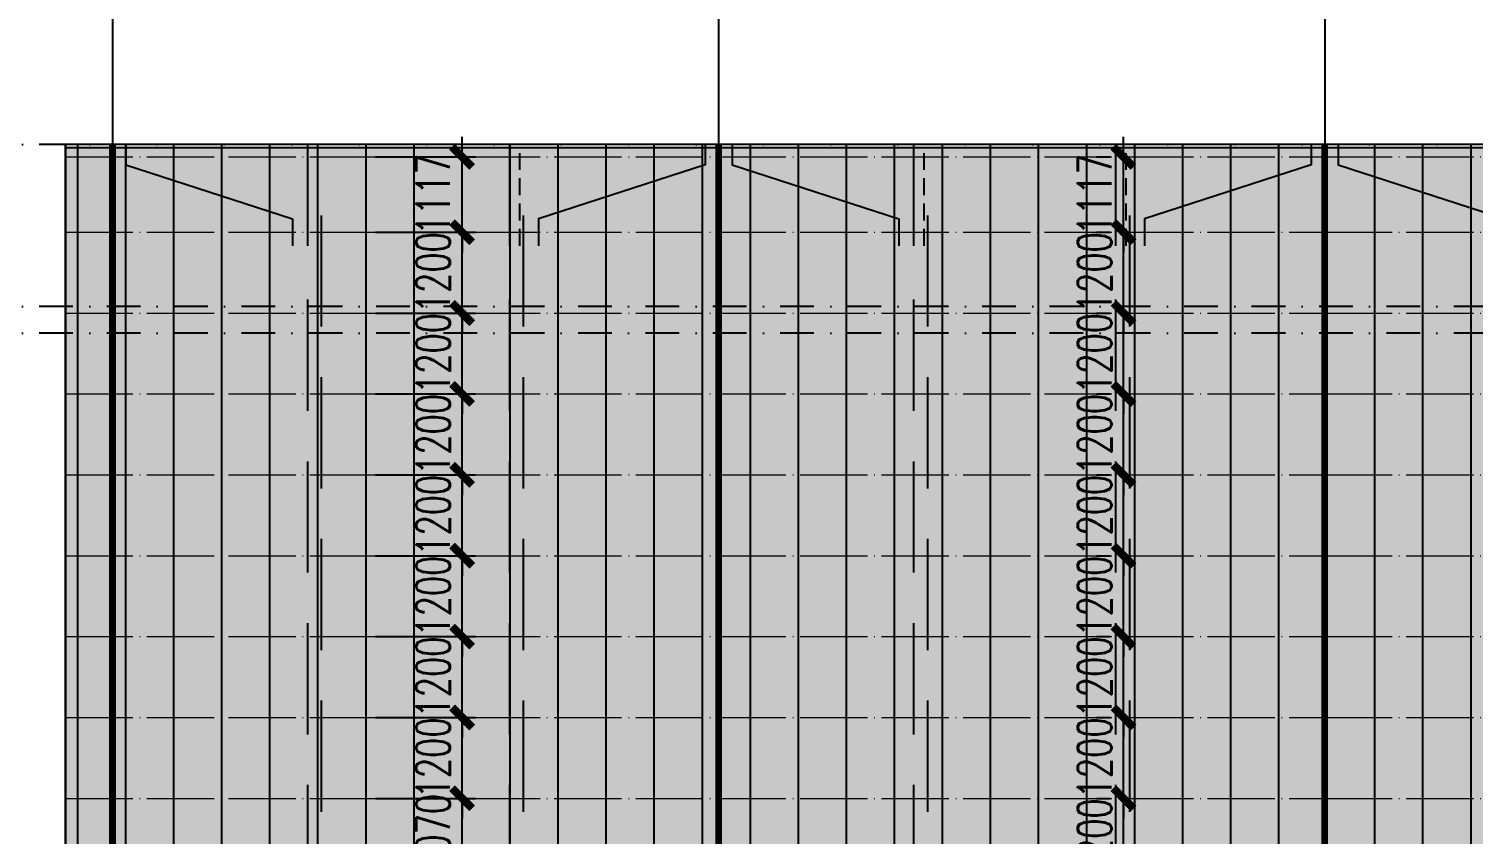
# Model space of a CAD drawing. Extents: x -2072575 to 87763, y -155913 to 742026.
# Drawn here: x -1862943 to -1841498, y 559118 to 571064 of the extents above; entities that cross this region are included whole.
import ezdxf

# ---------------------------------------------------------------- set-up
doc = ezdxf.new("R2010")
doc.units = 0
doc.header["$LTSCALE"] = 1000
for name, pattern in [('CENTER', [2, 1.25, -0.25, 0.25, -0.25]), ('DASHDOT', [1, 0.5, -0.25, 0, -0.25]), ('DASHED', [0.75, 0.5, -0.25]), ('DOT', [0.25, 0, -0.25]), ('DOTE', [2.42, 2, -0.2, 0.02, -0.2])]:
    doc.linetypes.add(name, pattern=pattern)
doc.layers.get('Defpoints').update_dxf_attribs({"color": 210})
for name, color, linetype in [('!ZN1-填充-8', 8, 'Continuous'), ('12圆钢+30钢套管撑杆', 3, 'Continuous'), ('12圆钢斜拉条', 30, 'Continuous'), ('12圆钢直拉条', 22, 'Continuous'), ('3铝板幕墙', 3, 'Continuous'), ('A-AXIS-DOTE', 14, 'DOTE'), ('A-AXIS-DP', 126, 'Continuous'), ('A-LIN-V', 9, 'Continuous'), ('DIM', 173, 'Continuous'), ('DOT', 8, 'DOT'), ('DOTE', 1, 'CENTER'), ('压型钢板', 23, 'Continuous')]:
    doc.layers.add(name, color=color, linetype=linetype)
doc.layers.add('冷弯薄壁C型钢 250x75x20x3.0', color=51, linetype='DOTE', lineweight=0)
doc.layers.add('梁', color=4, linetype='Continuous', lineweight=18)
doc.styles.add('DHTEXT-1', font='romans.shx', dxfattribs={"width": 0.7, "bigfont": 'chinese.shx'})
doc.dimstyles.new('ZN200', dxfattribs={"dimscale": 200, "dimtxt": 2.5, "dimasz": 1.5, "dimexe": 1, "dimexo": 2, "dimgap": 0.9, "dimtad": 1, "dimdec": 0, "dimdsep": 46, "dimtxsty": 'DHTEXT-1', "dimblk": 'ARCHTICK', "dimcen": 2.5, "dimclrd": 173, "dimclre": 173, "dimclrt": 7, "dimazin": 2, "dimtfac": 1, "dimtdec": 0, "dimtix": 1, "dimtmove": 2, "dimatfit": 3, "dimfxl": 0, "dimtolj": 1, "dimtzin": 0, "dimarcsym": 0})

# ---------------------------------------------------------------- blocks, each defined once
blk = doc.blocks.new('20250821111658')
at = {"layer": 'A-AXIS-DOTE'}
blk.add_line((0, 18985.3), (0, -5350), dxfattribs=at)
at = {"layer": 'DOT', "linetype": 'DASHDOT'}
for p, q in [((97423.1, 14500), (-6775, 14500)), ((97423.1, 12100), (-6775, 12100)), ((97423.1, 11700), (-6775, 11700))]:
    blk.add_line(p, q, dxfattribs=at)
at = {"layer": 'DOTE', "ltscale": 180}
for p, q in [((0, 18985.3), (0, -5350)), ((9000, 18985.3), (9000, -5350)), ((18000, 18985.3), (18000, -5350))]:
    blk.add_line(p, q, dxfattribs=at)
blk = doc.blocks.new('20250905090325')
at = {"layer": '!ZN1-填充-8'}
h = blk.add_hatch(dxfattribs=at)
h.set_pattern_fill('ANSI36', color=252, scale=300, style=0)
h.set_pattern_definition([(45, (1851725.13, -554847.57), (252.5697, 926.08891), [1190.625, -238.125, 0, -238.125])])
h.paths.add_polyline_path([(4108, 3130), (4108, 3630), (5508, 3630), (5508, 3130)], flags=0)
h.paths.add_polyline_path([(-700, 0), (13335, 0), (13305, 0), (9407, 0), (9407, 2400), (72500, 2400), (72500, 14450), (-700, 14450)])
h.paths.add_polyline_path([(4108, 3130), (4108, 3630), (5508, 3630), (5508, 3130)], flags=0)
h.paths.add_polyline_path([(4058, 3080), (4058, 3680), (5558, 3680), (5558, 3080)], flags=16)
at = {"layer": '压型钢板', "color": 252, "ltscale": 10}
for p, q in [((-700, 0), (-700, 14500)), ((-515, 0), (-515, 14500)), ((0, 0), (0, 14500)), ((198, 0), (198, 14500)), ((911, 0), (911, 14500)), ((1625, 0), (1625, 14500)), ((2338, 0), (2338, 14500)), ((3051, 0), (3051, 14500)), ((3765, 0), (3765, 14500)), ((4478, 0), (4478, 14500)), ((5192, 0), (5192, 14500)), ((5905, 0), (5905, 14500)), ((6618, 0), (6618, 14500)), ((7332, 0), (7332, 14500)), ((8045, 0), (8045, 14500)), ((8759, 0), (8759, 14500)), ((9472, 2400), (9472, 14500)), ((10185, 2400), (10185, 14500)), ((10899, 2400), (10899, 14500)), ((11612, 2400), (11612, 14500)), ((12326, 2400), (12326, 14500)), ((13039, 2400), (13039, 14500)), ((13752, 2400), (13752, 14500)), ((14466, 2400), (14466, 14500)), ((15179, 2400), (15179, 14500)), ((15892, 2400), (15892, 14500)), ((16606, 2400), (16606, 14500)), ((17319, 2400), (17319, 14500)), ((18033, 2400), (18033, 14500)), ((18746, 2400), (18746, 14500)), ((19459, 2400), (19459, 14500)), ((20173, 2400), (20173, 14500))]:
    blk.add_line(p, q, dxfattribs=at)
blk = doc.blocks.new('_ArchTick')
at = {"color": 0, "linetype": 'ByBlock', "const_width": 0.4}
blk.add_lwpolyline([(-0.5, -0.5), (0.5, 0.5)], dxfattribs=at)
blk = doc.blocks.new('*D3365')
at = {"layer": 'Defpoints', "color": 0, "ltscale": 10, "transparency": 16777216}
for p in [(-1858194, 569165, 0), (-1856510, 569165), (-1858194, 568048)]:
    blk.add_point(p, dxfattribs=at)
at = {"layer": 'DIM', "color": 173, "linetype": 'ByBlock', "lineweight": -2, "ltscale": 10, "transparency": 16777216}
for p, q in [((-1856510, 569165), (-1856510, 569465)), ((-1857794, 569165), (-1856310, 569165)), ((-1856510, 568048), (-1856510, 569165)), ((-1857794, 568048), (-1856310, 568048)), ((-1856510, 568048), (-1856510, 567748))]:
    blk.add_line(p, q, dxfattribs=at)
at = {"layer": 'DIM', "color": 173, "lineweight": -2, "ltscale": 10, "transparency": 16777216, "xscale": 300, "yscale": 300, "zscale": 300}
for p, rotation in [((-1856510, 569165), 270), ((-1856510, 568048), 90)]:
    blk.add_blockref('_ArchTick', p, dxfattribs=dict(at, rotation=rotation))
at = {"layer": 'DIM', "color": 7, "ltscale": 10, "transparency": 16777216, "insert": (-1856940, 568606), "char_height": 500, "attachment_point": 5, "rotation": 90, "style": 'DHTEXT-1'}
blk.add_mtext('\\A1;1117', dxfattribs=at)
blk = doc.blocks.new('*D3366')
at = {"layer": 'Defpoints', "color": 0, "ltscale": 10, "transparency": 16777216}
for p in [(-1858194, 568048), (-1856510, 568048), (-1858194, 566848)]:
    blk.add_point(p, dxfattribs=at)
at = {"layer": 'DIM', "color": 173, "linetype": 'ByBlock', "lineweight": -2, "ltscale": 10, "transparency": 16777216}
for p, q in [((-1856510, 568048), (-1856510, 568348)), ((-1857794, 568048), (-1856310, 568048)), ((-1856510, 566848), (-1856510, 568048)), ((-1857794, 566848), (-1856310, 566848)), ((-1856510, 566848), (-1856510, 566548))]:
    blk.add_line(p, q, dxfattribs=at)
at = {"layer": 'DIM', "color": 173, "lineweight": -2, "ltscale": 10, "transparency": 16777216, "xscale": 300, "yscale": 300, "zscale": 300}
for p, rotation in [((-1856510, 568048), 270), ((-1856510, 566848), 90)]:
    blk.add_blockref('_ArchTick', p, dxfattribs=dict(at, rotation=rotation))
at = {"layer": 'DIM', "color": 7, "ltscale": 10, "transparency": 16777216, "insert": (-1856940, 567448), "char_height": 500, "attachment_point": 5, "rotation": 90, "style": 'DHTEXT-1'}
blk.add_mtext('\\A1;1200', dxfattribs=at)
blk = doc.blocks.new('*D3367')
at = {"layer": 'Defpoints', "color": 0, "ltscale": 10, "transparency": 16777216}
for p in [(-1858194, 566848), (-1856510, 566848), (-1858194, 565648)]:
    blk.add_point(p, dxfattribs=at)
at = {"layer": 'DIM', "color": 173, "linetype": 'ByBlock', "lineweight": -2, "ltscale": 10, "transparency": 16777216}
for p, q in [((-1856510, 566848), (-1856510, 567148)), ((-1857794, 566848), (-1856310, 566848)), ((-1856510, 565648), (-1856510, 566848)), ((-1857794, 565648), (-1856310, 565648)), ((-1856510, 565648), (-1856510, 565348))]:
    blk.add_line(p, q, dxfattribs=at)
at = {"layer": 'DIM', "color": 173, "lineweight": -2, "ltscale": 10, "transparency": 16777216, "xscale": 300, "yscale": 300, "zscale": 300}
for p, rotation in [((-1856510, 566848), 270), ((-1856510, 565648), 90)]:
    blk.add_blockref('_ArchTick', p, dxfattribs=dict(at, rotation=rotation))
at = {"layer": 'DIM', "color": 7, "ltscale": 10, "transparency": 16777216, "insert": (-1856940, 566248), "char_height": 500, "attachment_point": 5, "rotation": 90, "style": 'DHTEXT-1'}
blk.add_mtext('\\A1;1200', dxfattribs=at)
blk = doc.blocks.new('*D3368')
at = {"layer": 'Defpoints', "color": 0, "ltscale": 10, "transparency": 16777216}
for p in [(-1858194, 565648), (-1856510, 565648), (-1858194, 564448)]:
    blk.add_point(p, dxfattribs=at)
at = {"layer": 'DIM', "color": 173, "linetype": 'ByBlock', "lineweight": -2, "ltscale": 10, "transparency": 16777216}
for p, q in [((-1856510, 565648), (-1856510, 565948)), ((-1857794, 565648), (-1856310, 565648)), ((-1856510, 564448), (-1856510, 565648)), ((-1857794, 564448), (-1856310, 564448)), ((-1856510, 564448), (-1856510, 564148))]:
    blk.add_line(p, q, dxfattribs=at)
at = {"layer": 'DIM', "color": 173, "lineweight": -2, "ltscale": 10, "transparency": 16777216, "xscale": 300, "yscale": 300, "zscale": 300}
for p, rotation in [((-1856510, 565648), 270), ((-1856510, 564448), 90)]:
    blk.add_blockref('_ArchTick', p, dxfattribs=dict(at, rotation=rotation))
at = {"layer": 'DIM', "color": 7, "ltscale": 10, "transparency": 16777216, "insert": (-1856940, 565048), "char_height": 500, "attachment_point": 5, "rotation": 90, "style": 'DHTEXT-1'}
blk.add_mtext('\\A1;1200', dxfattribs=at)
blk = doc.blocks.new('*D3369')
at = {"layer": 'Defpoints', "color": 0, "ltscale": 10, "transparency": 16777216}
for p in [(-1858194, 564448), (-1856510, 564448), (-1858194, 563248)]:
    blk.add_point(p, dxfattribs=at)
at = {"layer": 'DIM', "color": 173, "linetype": 'ByBlock', "lineweight": -2, "ltscale": 10, "transparency": 16777216}
for p, q in [((-1856510, 564448), (-1856510, 564748)), ((-1857794, 564448), (-1856310, 564448)), ((-1856510, 563248), (-1856510, 564448)), ((-1857794, 563248), (-1856310, 563248)), ((-1856510, 563248), (-1856510, 562948))]:
    blk.add_line(p, q, dxfattribs=at)
at = {"layer": 'DIM', "color": 173, "lineweight": -2, "ltscale": 10, "transparency": 16777216, "xscale": 300, "yscale": 300, "zscale": 300}
for p, rotation in [((-1856510, 564448), 270), ((-1856510, 563248), 90)]:
    blk.add_blockref('_ArchTick', p, dxfattribs=dict(at, rotation=rotation))
at = {"layer": 'DIM', "color": 7, "ltscale": 10, "transparency": 16777216, "insert": (-1856940, 563848), "char_height": 500, "attachment_point": 5, "rotation": 90, "style": 'DHTEXT-1'}
blk.add_mtext('\\A1;1200', dxfattribs=at)
blk = doc.blocks.new('*D3370')
at = {"layer": 'Defpoints', "color": 0, "ltscale": 10, "transparency": 16777216}
for p in [(-1858194, 563248), (-1856510, 563248), (-1858194, 562048)]:
    blk.add_point(p, dxfattribs=at)
at = {"layer": 'DIM', "color": 173, "linetype": 'ByBlock', "lineweight": -2, "ltscale": 10, "transparency": 16777216}
for p, q in [((-1856510, 563248), (-1856510, 563548)), ((-1857794, 563248), (-1856310, 563248)), ((-1856510, 562048), (-1856510, 563248)), ((-1857794, 562048), (-1856310, 562048)), ((-1856510, 562048), (-1856510, 561748))]:
    blk.add_line(p, q, dxfattribs=at)
at = {"layer": 'DIM', "color": 173, "lineweight": -2, "ltscale": 10, "transparency": 16777216, "xscale": 300, "yscale": 300, "zscale": 300}
for p, rotation in [((-1856510, 563248), 270), ((-1856510, 562048), 90)]:
    blk.add_blockref('_ArchTick', p, dxfattribs=dict(at, rotation=rotation))
at = {"layer": 'DIM', "color": 7, "ltscale": 10, "transparency": 16777216, "insert": (-1856940, 562648), "char_height": 500, "attachment_point": 5, "rotation": 90, "style": 'DHTEXT-1'}
blk.add_mtext('\\A1;1200', dxfattribs=at)
blk = doc.blocks.new('*D3371')
at = {"layer": 'Defpoints', "color": 0, "ltscale": 10, "transparency": 16777216}
for p in [(-1858194, 562048), (-1856510, 562048), (-1858194, 560848)]:
    blk.add_point(p, dxfattribs=at)
at = {"layer": 'DIM', "color": 173, "linetype": 'ByBlock', "lineweight": -2, "ltscale": 10, "transparency": 16777216}
for p, q in [((-1856510, 562048), (-1856510, 562348)), ((-1857794, 562048), (-1856310, 562048)), ((-1856510, 560848), (-1856510, 562048)), ((-1857794, 560848), (-1856310, 560848)), ((-1856510, 560848), (-1856510, 560548))]:
    blk.add_line(p, q, dxfattribs=at)
at = {"layer": 'DIM', "color": 173, "lineweight": -2, "ltscale": 10, "transparency": 16777216, "xscale": 300, "yscale": 300, "zscale": 300}
for p, rotation in [((-1856510, 562048), 270), ((-1856510, 560848), 90)]:
    blk.add_blockref('_ArchTick', p, dxfattribs=dict(at, rotation=rotation))
at = {"layer": 'DIM', "color": 7, "ltscale": 10, "transparency": 16777216, "insert": (-1856940, 561448), "char_height": 500, "attachment_point": 5, "rotation": 90, "style": 'DHTEXT-1'}
blk.add_mtext('\\A1;1200', dxfattribs=at)
blk = doc.blocks.new('*D3372')
at = {"layer": 'Defpoints', "color": 0, "ltscale": 10, "transparency": 16777216}
for p in [(-1858194, 560848), (-1856510, 560848), (-1858194, 559648)]:
    blk.add_point(p, dxfattribs=at)
at = {"layer": 'DIM', "color": 173, "linetype": 'ByBlock', "lineweight": -2, "ltscale": 10, "transparency": 16777216}
for p, q in [((-1856510, 560848), (-1856510, 561148)), ((-1857794, 560848), (-1856310, 560848)), ((-1856510, 559648), (-1856510, 560848)), ((-1857794, 559648), (-1856310, 559648)), ((-1856510, 559648), (-1856510, 559348))]:
    blk.add_line(p, q, dxfattribs=at)
at = {"layer": 'DIM', "color": 173, "lineweight": -2, "ltscale": 10, "transparency": 16777216, "xscale": 300, "yscale": 300, "zscale": 300}
for p, rotation in [((-1856510, 560848), 270), ((-1856510, 559648), 90)]:
    blk.add_blockref('_ArchTick', p, dxfattribs=dict(at, rotation=rotation))
at = {"layer": 'DIM', "color": 7, "ltscale": 10, "transparency": 16777216, "insert": (-1856940, 560248), "char_height": 500, "attachment_point": 5, "rotation": 90, "style": 'DHTEXT-1'}
blk.add_mtext('\\A1;1200', dxfattribs=at)
blk = doc.blocks.new('*D3373')
at = {"layer": 'Defpoints', "color": 0, "ltscale": 10, "transparency": 16777216}
for p in [(-1858194, 559648), (-1856510, 559648), (-1858194, 558578)]:
    blk.add_point(p, dxfattribs=at)
at = {"layer": 'DIM', "color": 173, "linetype": 'ByBlock', "lineweight": -2, "ltscale": 10, "transparency": 16777216}
for p, q in [((-1856510, 559648), (-1856510, 559948)), ((-1857794, 559648), (-1856310, 559648)), ((-1856510, 558578), (-1856510, 559648)), ((-1857794, 558578), (-1856310, 558578)), ((-1856510, 558578), (-1856510, 558278))]:
    blk.add_line(p, q, dxfattribs=at)
at = {"layer": 'DIM', "color": 173, "lineweight": -2, "ltscale": 10, "transparency": 16777216, "xscale": 300, "yscale": 300, "zscale": 300}
for p, rotation in [((-1856510, 559648), 270), ((-1856510, 558578), 90)]:
    blk.add_blockref('_ArchTick', p, dxfattribs=dict(at, rotation=rotation))
at = {"layer": 'DIM', "color": 7, "ltscale": 10, "transparency": 16777216, "insert": (-1856940, 559113), "char_height": 500, "attachment_point": 5, "rotation": 90, "style": 'DHTEXT-1'}
blk.add_mtext('\\A1;1070', dxfattribs=at)
blk = doc.blocks.new('*D3380')
at = {"layer": 'Defpoints', "color": 0, "ltscale": 10, "transparency": 16777216}
for p in [(-1846689, 569165, 0), (-1846689, 569165), (-1846689, 568048)]:
    blk.add_point(p, dxfattribs=at)
at = {"layer": 'DIM', "color": 173, "linetype": 'ByBlock', "lineweight": -2, "ltscale": 10, "transparency": 16777216}
for p, q in [((-1846689, 569165), (-1846689, 569465)), ((-1847089, 569165), (-1846889, 569165)), ((-1846689, 568048), (-1846689, 569165)), ((-1847089, 568048), (-1846889, 568048)), ((-1846689, 568048), (-1846689, 567748))]:
    blk.add_line(p, q, dxfattribs=at)
at = {"layer": 'DIM', "color": 173, "lineweight": -2, "ltscale": 10, "transparency": 16777216, "xscale": 300, "yscale": 300, "zscale": 300}
for p, rotation in [((-1846689, 569165), 270), ((-1846689, 568048), 90)]:
    blk.add_blockref('_ArchTick', p, dxfattribs=dict(at, rotation=rotation))
at = {"layer": 'DIM', "color": 7, "ltscale": 10, "transparency": 16777216, "insert": (-1847119, 568606), "char_height": 500, "attachment_point": 5, "rotation": 90, "style": 'DHTEXT-1'}
blk.add_mtext('\\A1;1117', dxfattribs=at)
blk = doc.blocks.new('*D3381')
at = {"layer": 'Defpoints', "color": 0, "ltscale": 10, "transparency": 16777216}
for p in [(-1846689, 568048), (-1846689, 568048), (-1846689, 566848)]:
    blk.add_point(p, dxfattribs=at)
at = {"layer": 'DIM', "color": 173, "linetype": 'ByBlock', "lineweight": -2, "ltscale": 10, "transparency": 16777216}
for p, q in [((-1846689, 568048), (-1846689, 568348)), ((-1847089, 568048), (-1846889, 568048)), ((-1846689, 566848), (-1846689, 568048)), ((-1847089, 566848), (-1846889, 566848)), ((-1846689, 566848), (-1846689, 566548))]:
    blk.add_line(p, q, dxfattribs=at)
at = {"layer": 'DIM', "color": 173, "lineweight": -2, "ltscale": 10, "transparency": 16777216, "xscale": 300, "yscale": 300, "zscale": 300}
for p, rotation in [((-1846689, 568048), 270), ((-1846689, 566848), 90)]:
    blk.add_blockref('_ArchTick', p, dxfattribs=dict(at, rotation=rotation))
at = {"layer": 'DIM', "color": 7, "ltscale": 10, "transparency": 16777216, "insert": (-1847119, 567448), "char_height": 500, "attachment_point": 5, "rotation": 90, "style": 'DHTEXT-1'}
blk.add_mtext('\\A1;1200', dxfattribs=at)
blk = doc.blocks.new('*D3382')
at = {"layer": 'Defpoints', "color": 0, "ltscale": 10, "transparency": 16777216}
for p in [(-1846689, 566848), (-1846689, 566848), (-1846689, 565648)]:
    blk.add_point(p, dxfattribs=at)
at = {"layer": 'DIM', "color": 173, "linetype": 'ByBlock', "lineweight": -2, "ltscale": 10, "transparency": 16777216}
for p, q in [((-1846689, 566848), (-1846689, 567148)), ((-1847089, 566848), (-1846889, 566848)), ((-1846689, 565648), (-1846689, 566848)), ((-1847089, 565648), (-1846889, 565648)), ((-1846689, 565648), (-1846689, 565348))]:
    blk.add_line(p, q, dxfattribs=at)
at = {"layer": 'DIM', "color": 173, "lineweight": -2, "ltscale": 10, "transparency": 16777216, "xscale": 300, "yscale": 300, "zscale": 300}
for p, rotation in [((-1846689, 566848), 270), ((-1846689, 565648), 90)]:
    blk.add_blockref('_ArchTick', p, dxfattribs=dict(at, rotation=rotation))
at = {"layer": 'DIM', "color": 7, "ltscale": 10, "transparency": 16777216, "insert": (-1847119, 566248), "char_height": 500, "attachment_point": 5, "rotation": 90, "style": 'DHTEXT-1'}
blk.add_mtext('\\A1;1200', dxfattribs=at)
blk = doc.blocks.new('*D3383')
at = {"layer": 'Defpoints', "color": 0, "ltscale": 10, "transparency": 16777216}
for p in [(-1846689, 565648), (-1846689, 565648), (-1846689, 564448)]:
    blk.add_point(p, dxfattribs=at)
at = {"layer": 'DIM', "color": 173, "linetype": 'ByBlock', "lineweight": -2, "ltscale": 10, "transparency": 16777216}
for p, q in [((-1846689, 565648), (-1846689, 565948)), ((-1847089, 565648), (-1846889, 565648)), ((-1846689, 564448), (-1846689, 565648)), ((-1847089, 564448), (-1846889, 564448)), ((-1846689, 564448), (-1846689, 564148))]:
    blk.add_line(p, q, dxfattribs=at)
at = {"layer": 'DIM', "color": 173, "lineweight": -2, "ltscale": 10, "transparency": 16777216, "xscale": 300, "yscale": 300, "zscale": 300}
for p, rotation in [((-1846689, 565648), 270), ((-1846689, 564448), 90)]:
    blk.add_blockref('_ArchTick', p, dxfattribs=dict(at, rotation=rotation))
at = {"layer": 'DIM', "color": 7, "ltscale": 10, "transparency": 16777216, "insert": (-1847119, 565048), "char_height": 500, "attachment_point": 5, "rotation": 90, "style": 'DHTEXT-1'}
blk.add_mtext('\\A1;1200', dxfattribs=at)
blk = doc.blocks.new('*D3384')
at = {"layer": 'Defpoints', "color": 0, "ltscale": 10, "transparency": 16777216}
for p in [(-1846689, 564448), (-1846689, 564448), (-1846689, 563248)]:
    blk.add_point(p, dxfattribs=at)
at = {"layer": 'DIM', "color": 173, "linetype": 'ByBlock', "lineweight": -2, "ltscale": 10, "transparency": 16777216}
for p, q in [((-1846689, 564448), (-1846689, 564748)), ((-1847089, 564448), (-1846889, 564448)), ((-1846689, 563248), (-1846689, 564448)), ((-1847089, 563248), (-1846889, 563248)), ((-1846689, 563248), (-1846689, 562948))]:
    blk.add_line(p, q, dxfattribs=at)
at = {"layer": 'DIM', "color": 173, "lineweight": -2, "ltscale": 10, "transparency": 16777216, "xscale": 300, "yscale": 300, "zscale": 300}
for p, rotation in [((-1846689, 564448), 270), ((-1846689, 563248), 90)]:
    blk.add_blockref('_ArchTick', p, dxfattribs=dict(at, rotation=rotation))
at = {"layer": 'DIM', "color": 7, "ltscale": 10, "transparency": 16777216, "insert": (-1847119, 563848), "char_height": 500, "attachment_point": 5, "rotation": 90, "style": 'DHTEXT-1'}
blk.add_mtext('\\A1;1200', dxfattribs=at)
blk = doc.blocks.new('*D3385')
at = {"layer": 'Defpoints', "color": 0, "ltscale": 10, "transparency": 16777216}
for p in [(-1846689, 563248), (-1846689, 563248), (-1846689, 562048)]:
    blk.add_point(p, dxfattribs=at)
at = {"layer": 'DIM', "color": 173, "linetype": 'ByBlock', "lineweight": -2, "ltscale": 10, "transparency": 16777216}
for p, q in [((-1846689, 563248), (-1846689, 563548)), ((-1847089, 563248), (-1846889, 563248)), ((-1846689, 562048), (-1846689, 563248)), ((-1847089, 562048), (-1846889, 562048)), ((-1846689, 562048), (-1846689, 561748))]:
    blk.add_line(p, q, dxfattribs=at)
at = {"layer": 'DIM', "color": 173, "lineweight": -2, "ltscale": 10, "transparency": 16777216, "xscale": 300, "yscale": 300, "zscale": 300}
for p, rotation in [((-1846689, 563248), 270), ((-1846689, 562048), 90)]:
    blk.add_blockref('_ArchTick', p, dxfattribs=dict(at, rotation=rotation))
at = {"layer": 'DIM', "color": 7, "ltscale": 10, "transparency": 16777216, "insert": (-1847119, 562648), "char_height": 500, "attachment_point": 5, "rotation": 90, "style": 'DHTEXT-1'}
blk.add_mtext('\\A1;1200', dxfattribs=at)
blk = doc.blocks.new('*D3386')
at = {"layer": 'Defpoints', "color": 0, "ltscale": 10, "transparency": 16777216}
for p in [(-1846689, 562048), (-1846689, 562048), (-1846689, 560848)]:
    blk.add_point(p, dxfattribs=at)
at = {"layer": 'DIM', "color": 173, "linetype": 'ByBlock', "lineweight": -2, "ltscale": 10, "transparency": 16777216}
for p, q in [((-1846689, 562048), (-1846689, 562348)), ((-1847089, 562048), (-1846889, 562048)), ((-1846689, 560848), (-1846689, 562048)), ((-1847089, 560848), (-1846889, 560848)), ((-1846689, 560848), (-1846689, 560548))]:
    blk.add_line(p, q, dxfattribs=at)
at = {"layer": 'DIM', "color": 173, "lineweight": -2, "ltscale": 10, "transparency": 16777216, "xscale": 300, "yscale": 300, "zscale": 300}
for p, rotation in [((-1846689, 562048), 270), ((-1846689, 560848), 90)]:
    blk.add_blockref('_ArchTick', p, dxfattribs=dict(at, rotation=rotation))
at = {"layer": 'DIM', "color": 7, "ltscale": 10, "transparency": 16777216, "insert": (-1847119, 561448), "char_height": 500, "attachment_point": 5, "rotation": 90, "style": 'DHTEXT-1'}
blk.add_mtext('\\A1;1200', dxfattribs=at)
blk = doc.blocks.new('*D3387')
at = {"layer": 'Defpoints', "color": 0, "ltscale": 10, "transparency": 16777216}
for p in [(-1846689, 560848), (-1846689, 560848), (-1846689, 559648)]:
    blk.add_point(p, dxfattribs=at)
at = {"layer": 'DIM', "color": 173, "linetype": 'ByBlock', "lineweight": -2, "ltscale": 10, "transparency": 16777216}
for p, q in [((-1846689, 560848), (-1846689, 561148)), ((-1847089, 560848), (-1846889, 560848)), ((-1846689, 559648), (-1846689, 560848)), ((-1847089, 559648), (-1846889, 559648)), ((-1846689, 559648), (-1846689, 559348))]:
    blk.add_line(p, q, dxfattribs=at)
at = {"layer": 'DIM', "color": 173, "lineweight": -2, "ltscale": 10, "transparency": 16777216, "xscale": 300, "yscale": 300, "zscale": 300}
for p, rotation in [((-1846689, 560848), 270), ((-1846689, 559648), 90)]:
    blk.add_blockref('_ArchTick', p, dxfattribs=dict(at, rotation=rotation))
at = {"layer": 'DIM', "color": 7, "ltscale": 10, "transparency": 16777216, "insert": (-1847119, 560248), "char_height": 500, "attachment_point": 5, "rotation": 90, "style": 'DHTEXT-1'}
blk.add_mtext('\\A1;1200', dxfattribs=at)
blk = doc.blocks.new('*D3388')
at = {"layer": 'Defpoints', "color": 0, "ltscale": 10, "transparency": 16777216}
for p in [(-1846689, 559648), (-1846689, 559648), (-1846689, 558448)]:
    blk.add_point(p, dxfattribs=at)
at = {"layer": 'DIM', "color": 173, "linetype": 'ByBlock', "lineweight": -2, "ltscale": 10, "transparency": 16777216}
for p, q in [((-1846689, 559648), (-1846689, 559948)), ((-1847089, 559648), (-1846889, 559648)), ((-1846689, 558448), (-1846689, 559648)), ((-1847089, 558448), (-1846889, 558448)), ((-1846689, 558448), (-1846689, 558148))]:
    blk.add_line(p, q, dxfattribs=at)
at = {"layer": 'DIM', "color": 173, "lineweight": -2, "ltscale": 10, "transparency": 16777216, "xscale": 300, "yscale": 300, "zscale": 300}
for p, rotation in [((-1846689, 559648), 270), ((-1846689, 558448), 90)]:
    blk.add_blockref('_ArchTick', p, dxfattribs=dict(at, rotation=rotation))
at = {"layer": 'DIM', "color": 7, "ltscale": 10, "transparency": 16777216, "insert": (-1847119, 559048), "char_height": 500, "attachment_point": 5, "rotation": 90, "style": 'DHTEXT-1'}
blk.add_mtext('\\A1;1200', dxfattribs=at)

msp = doc.modelspace()

# ---------------------------------------------------------------- linework, layer by layer
at = {"layer": 'A-AXIS-DOTE'}
for p, q in [((-1861701.3, 569347.6), (-1861701.3, 554547.6)), ((-1852701.3, 569347.6), (-1852701.3, 554547.6)), ((-1843701.3, 569347.6), (-1843701.3, 556047.6))]:
    msp.add_line(p, q, dxfattribs=at)
at = {"layer": 'A-LIN-V'}
for p, q in [((-1862401.3, 569347.6), (-1862401.3, 554547.6)), ((-1771001.3, 569347.6), (-1862401.3, 569347.6)), ((-1789201.3, 569297.6), (-1862401.3, 569297.6))]:
    msp.add_line(p, q, dxfattribs=at)

# ---------------------------------------------------------------- block references
at = {"layer": 'A-AXIS-DP', "ltscale": 2800}
msp.add_blockref('20250821111658', (-1861701.3, 554847.6), dxfattribs=at)

# ---------------------------------------------------------------- next in the draw order: block references
at = {"layer": '3铝板幕墙', "ltscale": 1000}
msp.add_blockref('20250905090325', (-1861701.3, 554847.6), dxfattribs=at)

# ---------------------------------------------------------------- next in the draw order: linework, layer by layer
at = {"layer": '12圆钢+30钢套管撑杆', "color": 3}
for p, q in [((-1858801.3, 567847.6), (-1858801.3, 569347.6)), ((-1855801.3, 567847.6), (-1855801.3, 569347.6)), ((-1849801.3, 567847.6), (-1849801.3, 569347.6)), ((-1846801.3, 567847.6), (-1846801.3, 569347.6))]:
    msp.add_line(p, q, dxfattribs=at)
at = {"layer": '12圆钢+30钢套管撑杆', "color": 3, "linetype": 'DASHED', "ltscale": 0.5}
for p, q in [((-1858651.3, 567847.6), (-1858651.3, 569347.6)), ((-1855651.3, 567847.6), (-1855651.3, 569347.6)), ((-1849651.3, 567847.6), (-1849651.3, 569347.6)), ((-1846651.3, 567847.6), (-1846651.3, 569347.6))]:
    msp.add_line(p, q, dxfattribs=at)
at = {"layer": '12圆钢斜拉条', "ltscale": 1000}
for points in [[(-1861501.3, 569347.6), (-1861501.3, 569047.6), (-1859026.3, 568247.6), (-1859026.3, 567847.6)], [(-1852901.3, 569347.6), (-1852901.3, 569047.6), (-1855376.3, 568247.6), (-1855376.3, 567847.6)], [(-1852501.3, 569347.6), (-1852501.3, 569047.6), (-1850026.3, 568247.6), (-1850026.3, 567847.6)], [(-1843901.3, 569347.6), (-1843901.3, 569047.6), (-1846376.3, 568247.6), (-1846376.3, 567847.6)], [(-1843501.3, 569347.6), (-1843501.3, 569047.6), (-1841026.3, 568247.6), (-1841026.3, 567847.6)]]:
    msp.add_lwpolyline(points, dxfattribs=at)
at = {"layer": '12圆钢直拉条', "ltscale": 1000}
for p, q in [((-1858601.3, 568297.6), (-1858601.3, 566647.6)), ((-1855601.3, 568297.6), (-1855601.3, 566647.6)), ((-1849601.3, 568297.6), (-1849601.3, 566647.6)), ((-1846601.3, 568297.6), (-1846601.3, 566647.6)), ((-1858801.3, 565397.6), (-1858801.3, 567047.6)), ((-1855801.3, 565397.6), (-1855801.3, 567047.6)), ((-1849801.3, 565397.6), (-1849801.3, 567047.6)), ((-1846801.3, 565397.6), (-1846801.3, 567047.6)), ((-1858601.3, 565897.6), (-1858601.3, 564247.6)), ((-1855601.3, 565897.6), (-1855601.3, 564247.6)), ((-1849601.3, 565897.6), (-1849601.3, 564247.6)), ((-1846601.3, 565897.6), (-1846601.3, 564247.6)), ((-1858801.3, 562997.6), (-1858801.3, 564647.6)), ((-1855801.3, 562997.6), (-1855801.3, 564647.6)), ((-1849801.3, 562997.6), (-1849801.3, 564647.6)), ((-1846801.3, 562997.6), (-1846801.3, 564647.6)), ((-1858601.3, 563497.6), (-1858601.3, 561847.6)), ((-1855601.3, 563497.6), (-1855601.3, 561847.6)), ((-1849601.3, 563497.6), (-1849601.3, 561847.6)), ((-1846601.3, 563497.6), (-1846601.3, 561847.6)), ((-1858801.3, 560597.6), (-1858801.3, 562247.6)), ((-1855801.3, 560597.6), (-1855801.3, 562247.6)), ((-1849801.3, 560597.6), (-1849801.3, 562247.6)), ((-1846801.3, 560597.6), (-1846801.3, 562247.6)), ((-1858601.3, 561097.6), (-1858601.3, 559447.6)), ((-1855601.3, 561097.6), (-1855601.3, 559447.6)), ((-1849601.3, 561097.6), (-1849601.3, 559447.6)), ((-1846601.3, 561097.6), (-1846601.3, 559447.6)), ((-1858801.3, 558197.6), (-1858801.3, 559847.6)), ((-1855801.3, 558197.6), (-1855801.3, 559847.6)), ((-1849801.3, 558197.6), (-1849801.3, 559847.6)), ((-1846801.3, 558197.6), (-1846801.3, 559847.6))]:
    msp.add_line(p, q, dxfattribs=at)
at = {"layer": '冷弯薄壁C型钢 250x75x20x3.0', "ltscale": 0.5}
for p, q in [((-1862401.3, 569164.7, 0), (-1852701.3, 569164.7, 0)), ((-1852701.3, 569164.7, 0), (-1843701.3, 569164.7, 0)), ((-1843701.3, 569164.7, 0), (-1834701.3, 569164.7, 0)), ((-1862401.3, 568047.6), (-1852701.3, 568047.6)), ((-1852701.3, 568047.6), (-1843701.3, 568047.6)), ((-1843701.3, 568047.6), (-1834701.3, 568047.6)), ((-1862401.3, 566847.6), (-1852701.3, 566847.6)), ((-1852701.3, 566847.6), (-1843701.3, 566847.6)), ((-1843701.3, 566847.6), (-1834701.3, 566847.6)), ((-1862401.3, 565647.6), (-1852701.3, 565647.6)), ((-1852701.3, 565647.6), (-1843701.3, 565647.6)), ((-1843701.3, 565647.6), (-1834701.3, 565647.6)), ((-1862401.3, 564447.6), (-1852701.3, 564447.6)), ((-1852701.3, 564447.6), (-1843701.3, 564447.6)), ((-1843701.3, 564447.6), (-1834701.3, 564447.6)), ((-1862401.3, 563247.6), (-1852701.3, 563247.6)), ((-1852701.3, 563247.6), (-1843701.3, 563247.6)), ((-1843701.3, 563247.6), (-1834701.3, 563247.6)), ((-1862401.3, 562047.6), (-1852701.3, 562047.6)), ((-1852701.3, 562047.6), (-1843701.3, 562047.6)), ((-1843701.3, 562047.6), (-1834701.3, 562047.6)), ((-1862401.3, 560847.6), (-1852701.3, 560847.6)), ((-1852701.3, 560847.6), (-1843701.3, 560847.6)), ((-1843701.3, 560847.6), (-1834701.3, 560847.6)), ((-1862401.3, 559647.6), (-1852701.3, 559647.6)), ((-1852701.3, 559647.6), (-1843701.3, 559647.6)), ((-1843701.3, 559647.6), (-1834701.3, 559647.6))]:
    msp.add_line(p, q, dxfattribs=at)
at = {"layer": '梁', "ltscale": 10, "const_width": 100}
for points in [[(-1861701.3, 569347.6), (-1861701.3, 554547.6)], [(-1852701.3, 569347.6), (-1852701.3, 554547.6)], [(-1843701.3, 569347.6), (-1843701.3, 554547.6)]]:
    msp.add_lwpolyline(points, dxfattribs=at)

# ---------------------------------------------------------------- next in the draw order: dimensions: what is measured, and where the dimension line sits
at = {"layer": 'DIM', "ltscale": 10}
for base, p1, p2, picture, middle in [((-1856509.6, 569164.7), (-1858194, 568047.6), (-1858194, 569164.7, 0), '*D3365', (-1856939.6, 568606.1)), ((-1846688.5, 569164.7), (-1846688.5, 568047.6), (-1846688.5, 569164.7, 0), '*D3380', (-1847118.5, 568606.1)), ((-1856509.6, 568047.6), (-1858194, 566847.6), (-1858194, 568047.6), '*D3366', (-1856939.6, 567447.6)), ((-1846688.5, 568047.6), (-1846688.5, 566847.6), (-1846688.5, 568047.6), '*D3381', (-1847118.5, 567447.6)), ((-1856509.6, 566847.6), (-1858194, 565647.6), (-1858194, 566847.6), '*D3367', (-1856939.6, 566247.6)), ((-1846688.5, 566847.6), (-1846688.5, 565647.6), (-1846688.5, 566847.6), '*D3382', (-1847118.5, 566247.6)), ((-1856509.6, 565647.6), (-1858194, 564447.6), (-1858194, 565647.6), '*D3368', (-1856939.6, 565047.6)), ((-1846688.5, 565647.6), (-1846688.5, 564447.6), (-1846688.5, 565647.6), '*D3383', (-1847118.5, 565047.6)), ((-1856509.6, 564447.6), (-1858194, 563247.6), (-1858194, 564447.6), '*D3369', (-1856939.6, 563847.6)), ((-1846688.5, 564447.6), (-1846688.5, 563247.6), (-1846688.5, 564447.6), '*D3384', (-1847118.5, 563847.6)), ((-1856509.6, 563247.6), (-1858194, 562047.6), (-1858194, 563247.6), '*D3370', (-1856939.6, 562647.6)), ((-1846688.5, 563247.6), (-1846688.5, 562047.6), (-1846688.5, 563247.6), '*D3385', (-1847118.5, 562647.6)), ((-1856509.6, 562047.6), (-1858194, 560847.6), (-1858194, 562047.6), '*D3371', (-1856939.6, 561447.6)), ((-1846688.5, 562047.6), (-1846688.5, 560847.6), (-1846688.5, 562047.6), '*D3386', (-1847118.5, 561447.6)), ((-1856509.6, 560847.6), (-1858194, 559647.6), (-1858194, 560847.6), '*D3372', (-1856939.6, 560247.6)), ((-1846688.5, 560847.6), (-1846688.5, 559647.6), (-1846688.5, 560847.6), '*D3387', (-1847118.5, 560247.6)), ((-1856509.6, 559647.6), (-1858194, 558577.6), (-1858194, 559647.6), '*D3373', (-1856939.6, 559112.6)), ((-1846688.5, 559647.6), (-1846688.5, 558447.6), (-1846688.5, 559647.6), '*D3388', (-1847118.5, 559047.6))]:
    dim = msp.add_linear_dim(base=base, p1=p1, p2=p2, angle=90, dimstyle='ZN200', override={"dimfxl": 2}, dxfattribs=at)
    dim.commit()
    dim.dimension.update_dxf_attribs({"geometry": picture, "text_midpoint": middle})

doc.saveas('drawing.dxf')
